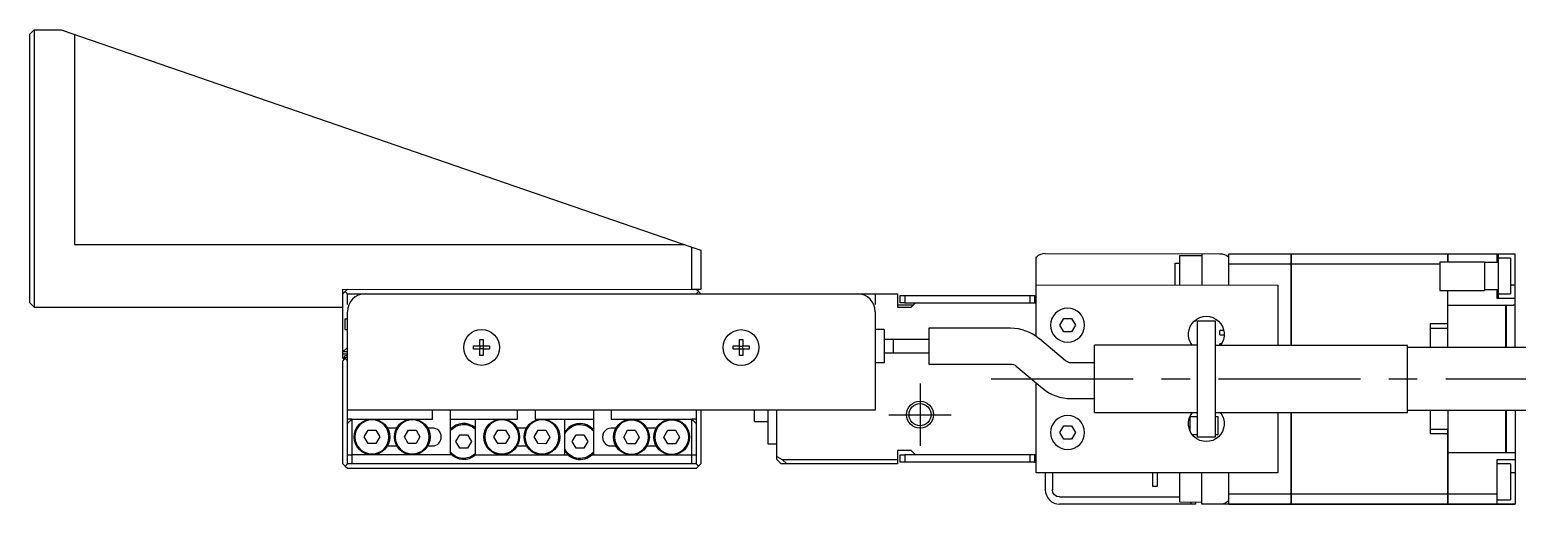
# Model space of a CAD drawing. Extents: x 0 to 698, y -8 to 617.
# Drawn here: x 0 to 166.2, y 281.9 to 334.9 of the extents above; entities that cross this region are included whole.
import ezdxf

# ---------------------------------------------------------------- set-up
doc = ezdxf.new("R2010")
doc.units = 0
doc.header["$LTSCALE"] = 0.5
doc.linetypes.add('CENTER', pattern=[50.8, 31.75, -6.35, 6.35, -6.35])
for name, color, linetype in [('MSM_CENTER', 1, 'CENTER'), ('MSM_CONTINUOUS', 7, 'CONTINUOUS'), ('MSM_NARROW', 5, 'CONTINUOUS')]:
    doc.layers.add(name, color=color, linetype=linetype)

msp = doc.modelspace()

# ---------------------------------------------------------------- linework, layer by layer
at = {"layer": 'MSM_CENTER'}
for p, q in [((99.5, 295.36), (99.5, 288.36)), ((107.45, 295.86), (248.55, 295.84)), ((96, 291.86), (103, 291.86))]:
    msp.add_line(p, q, dxfattribs=at)
at = {"layer": 'MSM_CONTINUOUS'}
for p, q in [((0, 334.37), (0.5, 334.87)), ((0, 304.37), (0, 334.37)), ((0.5, 334.87), (0.5, 303.87)), ((0.5, 334.87), (3.5, 334.87)), ((0.5, 334.87), (3.5, 334.87)), ((3.5, 334.87), (74, 310.59)), ((5, 334.36), (5, 310.87)), ((5, 310.87), (73.2, 310.86)), ((74, 305.86), (74, 310.59)), ((74, 310.59), (75, 310.24)), ((75, 310.24), (75, 305.86)), ((112.5, 300.6), (112.5, 309.48)), ((113.5, 309.86), (133, 309.85)), ((128.5, 309.61), (128.5, 306.36)), ((131, 309.6), (128.5, 309.61)), ((131, 309.85), (131, 306.35)), ((134, 306.35), (134, 309.85)), ((134, 309.85), (140.99, 309.85)), ((140.99, 299.6), (140.99, 309.85)), ((141, 309.84), (140.99, 309.84)), ((141, 309.85), (158.49, 309.85)), ((141, 309.85), (141, 299.6)), ((158.49, 308.95), (158.49, 309.85)), ((158.5, 309.84), (158.49, 309.84)), ((158.5, 309.85), (166, 309.85)), ((158.5, 309.85), (158.5, 308.95)), ((164, 308.85), (164, 309.85)), ((164.1, 309.85), (164.1, 304.85)), ((165.5, 309.35), (164.1, 309.35)), ((165.5, 309.35), (165.5, 305.35)), ((166, 299.35), (166, 309.85)), ((128, 306.36), (128, 308.8)), ((128, 308.8), (128.5, 308.8)), ((134, 308.7), (140.99, 308.7)), ((141, 308.69), (140.99, 308.69)), ((141, 308.7), (157.6, 308.7)), ((157.6, 308.95), (157.6, 305.75)), ((157.6, 308.95), (162.6, 308.95)), ((162.6, 308.95), (162.6, 305.75)), ((164.1, 308.85), (162.6, 308.85)), ((112.5, 306.36), (139.5, 306.35)), ((139.5, 306.35), (139.5, 299.6)), ((166, 306.35), (165.5, 306.35)), ((0, 304.37), (0.5, 303.87)), ((35, 305.87), (74.5, 305.86)), ((35, 298.17), (35, 305.87)), ((35.25, 305.62), (35, 305.37)), ((35.5, 305.87), (35.25, 305.62)), ((35.5, 305.37), (35.25, 305.62)), ((35.5, 304.17), (35.5, 305.37)), ((35.5, 305.37), (97, 305.36)), ((74.5, 305.86), (74, 305.86)), ((74.75, 305.61), (74.5, 305.86)), ((75, 305.86), (74.5, 305.86)), ((74.75, 305.61), (74.5, 305.36)), ((75, 305.36), (74.75, 305.61)), ((94.5, 305.36), (94.5, 304.16)), ((97, 305.36), (97, 303.86)), ((97.3, 304.36), (97.3, 305.16)), ((97.3, 305.16), (97.8, 305.16)), ((97.8, 304.36), (97.3, 304.36)), ((97.8, 305.16), (97.8, 304.36)), ((97.8, 305.16), (111.8, 305.16)), ((97.8, 304.36), (112.5, 304.36)), ((99, 304.36), (98.5, 303.86)), ((111.8, 305.16), (112.3, 305.16)), ((111.8, 304.36), (111.8, 305.16)), ((112.3, 305.16), (112.3, 304.36)), ((157.6, 305.75), (162.6, 305.75)), ((158.49, 301.5), (158.49, 305.75)), ((158.5, 299.35), (158.5, 305.75)), ((162.6, 305.85), (164.1, 305.85)), ((164, 304.85), (164, 305.85)), ((166, 304.85), (164, 304.85)), ((164.1, 305.35), (165.5, 305.35)), ((0.5, 303.87), (35, 303.87)), ((35.5, 286.37), (35.5, 303.37)), ((94.5, 303.36), (94.5, 292.36)), ((98.75, 304.11), (97, 304.11)), ((97, 303.86), (98.5, 303.86)), ((115.13, 301.86), (115.57, 302.61)), ((115.57, 302.61), (116.43, 302.61)), ((116.43, 302.61), (116.87, 301.86)), ((158.5, 304.1), (164.99, 304.1)), ((164.99, 299.35), (164.99, 304.1)), ((165, 304.09), (164.99, 304.09)), ((165, 304.1), (165.8, 304.1)), ((165, 304.1), (165, 299.35)), ((165.8, 304.08), (165.8, 304.1)), ((166, 304.08), (165.8, 304.08)), ((35.2, 302.57), (35.5, 302.57)), ((35.2, 302.57), (35.2, 301.37)), ((35.2, 301.37), (35.5, 301.37)), ((95.5, 301.36), (94.5, 301.36)), ((95.5, 301.36), (95.5, 297.66)), ((105.4, 301.51), (100.5, 301.51)), ((100.5, 301.51), (100.5, 297.51)), ((106.81, 301.51), (105.4, 301.51)), ((109.62, 301.51), (106.81, 301.51)), ((115.57, 301.11), (115.13, 301.86)), ((116.43, 301.11), (115.57, 301.11)), ((116.87, 301.86), (116.43, 301.11)), ((130.5, 302.36), (132.5, 302.35)), ((130.5, 289.36), (130.5, 302.36)), ((132.5, 302.35), (132.5, 289.35)), ((133, 300.78), (133, 301.28)), ((133.45, 301.28), (133, 301.28)), ((156.5, 302), (156.5, 299.35)), ((158.49, 302), (156.5, 302)), ((158.5, 301.5), (156.5, 301.5)), ((35, 298.87), (35.5, 299.37)), ((49.61, 299.19), (49.61, 299.55)), ((49.61, 299.55), (50.32, 299.55)), ((50.32, 300.25), (50.68, 300.25)), ((50.32, 299.55), (50.32, 300.25)), ((50.33, 299.54), (50.32, 299.55)), ((50.33, 299.2), (50.33, 299.54)), ((50.33, 299.54), (50.67, 299.54)), ((50.67, 299.54), (50.68, 299.55)), ((50.67, 299.54), (50.67, 299.2)), ((50.68, 300.25), (50.68, 299.55)), ((50.68, 299.55), (51.39, 299.55)), ((51.39, 299.55), (51.39, 299.19)), ((78.61, 299.18), (78.61, 299.54)), ((78.61, 299.54), (79.32, 299.54)), ((79.32, 300.25), (79.68, 300.25)), ((79.32, 299.54), (79.32, 300.25)), ((79.33, 299.53), (79.32, 299.54)), ((79.33, 299.53), (79.67, 299.53)), ((79.33, 299.19), (79.33, 299.53)), ((79.67, 299.53), (79.68, 299.54)), ((79.67, 299.53), (79.67, 299.19)), ((79.68, 300.25), (79.68, 299.54)), ((79.68, 299.54), (80.39, 299.54)), ((80.39, 299.54), (80.39, 299.18)), ((96.5, 300.26), (95.5, 300.26)), ((100.5, 300.26), (96.5, 300.26)), ((96.5, 300.26), (96.5, 298.76)), ((115.76, 297.88), (112.84, 300.34)), ((130.5, 299.61), (119, 299.61)), ((119, 292.11), (119, 299.61)), ((154, 299.6), (132.5, 299.6)), ((133, 300.78), (133.5, 300.78)), ((133, 299.6), (133, 299.78)), ((133.19, 299.78), (133, 299.78)), ((154, 292.1), (154, 299.6)), ((202, 299.35), (154, 299.35)), ((35.5, 298.87), (35, 298.87)), ((35, 298.67), (35.5, 298.67)), ((35.1, 298.07), (35, 298.17)), ((35.25, 298.12), (35, 297.87)), ((35, 286.37), (35, 297.87)), ((35.1, 297.97), (35.1, 298.17)), ((35.5, 298.37), (35.25, 298.12)), ((35.5, 297.87), (35.25, 298.12)), ((35.5, 298.47), (35.4, 298.47)), ((50.32, 299.19), (49.61, 299.19)), ((50.33, 299.2), (50.32, 299.19)), ((50.32, 298.48), (50.32, 299.19)), ((50.68, 298.48), (50.32, 298.48)), ((50.67, 299.2), (50.33, 299.2)), ((50.67, 299.2), (50.68, 299.19)), ((50.68, 299.19), (50.68, 298.48)), ((51.39, 299.19), (50.68, 299.19)), ((79.32, 299.18), (78.61, 299.18)), ((79.33, 299.19), (79.32, 299.18)), ((79.32, 298.48), (79.32, 299.18)), ((79.68, 298.48), (79.32, 298.48)), ((79.67, 299.19), (79.33, 299.19)), ((79.67, 299.19), (79.68, 299.18)), ((80.39, 299.18), (79.68, 299.18)), ((79.68, 299.18), (79.68, 298.48)), ((95.5, 297.66), (94.5, 297.66)), ((95.5, 298.76), (96.5, 298.76)), ((96.5, 298.76), (100.5, 298.76)), ((119, 297.65), (116.4, 297.65)), ((100.5, 297.51), (105.4, 297.51)), ((105.4, 297.51), (106.81, 297.51)), ((106.81, 297.51), (109.62, 297.51)), ((110.26, 297.27), (113.19, 294.82)), ((112.5, 285.36), (112.5, 295.4)), ((116.4, 293.65), (119, 293.65)), ((94.5, 292.36), (35.5, 292.37)), ((36, 291.37), (35.5, 291.37)), ((35.5, 290.87), (36, 291.37)), ((36, 291.37), (45, 291.37)), ((36, 291.37), (36, 286.37)), ((45, 291.37), (45, 292.37)), ((47, 292.37), (47, 287.37)), ((47, 291.37), (54.5, 291.37)), ((49.8, 291.37), (49.8, 287.37)), ((54.5, 291.37), (54.5, 292.37)), ((56.5, 292.37), (56.5, 291.37)), ((56.5, 291.37), (63, 291.36)), ((59.8, 287.36), (59.8, 291.36)), ((63, 292.36), (63, 287.36)), ((65, 292.36), (65, 291.36)), ((65, 291.36), (74, 291.36)), ((74.5, 291.36), (74, 291.36)), ((74, 291.36), (74.5, 290.86)), ((74, 286.36), (74, 291.36)), ((74.5, 292.36), (74.5, 286.36)), ((75, 292.36), (75, 286.36)), ((81, 291.11), (81, 292.36)), ((81, 291.11), (82.5, 291.11)), ((82.5, 292.36), (82.5, 288.61)), ((83.5, 286.86), (83.5, 292.36)), ((119, 292.11), (130.5, 292.11)), ((130.5, 291.63), (129.67, 291.63)), ((129.67, 291.63), (129.67, 290.05)), ((132.5, 292.1), (154, 292.1)), ((132.82, 291.63), (132.5, 291.63)), ((132.82, 289.63), (132.82, 291.63)), ((139.5, 292.1), (139.5, 285.35)), ((140.99, 281.85), (140.99, 292.1)), ((141, 292.1), (141, 281.85)), ((154, 292.35), (202, 292.35)), ((156.5, 292.35), (156.5, 289.7)), ((158.5, 292.35), (158.5, 281.85)), ((164.99, 287.6), (164.99, 292.35)), ((165, 292.35), (165, 287.6)), ((166, 292.35), (166, 281.85)), ((37.38, 289.37), (37.82, 290.12)), ((37.81, 288.62), (37.38, 289.37)), ((37.82, 290.12), (38.68, 290.12)), ((38.68, 290.12), (39.11, 289.37)), ((39.11, 289.37), (38.68, 288.62)), ((41.02, 290.37), (39.98, 290.37)), ((41.88, 289.37), (42.32, 290.12)), ((42.31, 288.62), (41.88, 289.37)), ((42.32, 290.12), (43.18, 290.12)), ((43.18, 290.12), (43.61, 289.37)), ((43.61, 289.37), (43.18, 288.62)), ((45, 290.37), (44.48, 290.37)), ((47.63, 288.87), (48.06, 289.62)), ((48.06, 289.62), (48.93, 289.62)), ((48.93, 289.62), (49.36, 288.87)), ((51.88, 289.37), (52.32, 290.12)), ((52.31, 288.62), (51.88, 289.37)), ((52.32, 290.12), (53.18, 290.12)), ((53.18, 290.12), (53.61, 289.37)), ((53.61, 289.37), (53.18, 288.62)), ((55.52, 290.37), (54.48, 290.37)), ((56.38, 289.37), (56.82, 290.12)), ((56.81, 288.62), (56.38, 289.37)), ((56.82, 290.12), (57.68, 290.11)), ((57.68, 290.11), (58.11, 289.36)), ((58.11, 289.36), (57.68, 288.61)), ((60.63, 288.86), (61.06, 289.61)), ((61.06, 289.61), (61.93, 289.61)), ((61.93, 289.61), (62.36, 288.86)), ((65.52, 290.36), (65, 290.36)), ((66.38, 289.36), (66.82, 290.11)), ((66.81, 288.61), (66.38, 289.36)), ((66.82, 290.11), (67.68, 290.11)), ((67.68, 290.11), (68.11, 289.36)), ((68.11, 289.36), (67.68, 288.61)), ((70.02, 290.36), (68.98, 290.36)), ((70.88, 289.36), (71.32, 290.11)), ((71.31, 288.61), (70.88, 289.36)), ((71.32, 290.11), (72.18, 290.11)), ((72.18, 290.11), (72.61, 289.36)), ((72.61, 289.36), (72.18, 288.61)), ((115.13, 289.86), (115.57, 290.61)), ((115.56, 289.11), (115.13, 289.86)), ((115.57, 290.61), (116.43, 290.61)), ((116.43, 290.61), (116.86, 289.86)), ((116.86, 289.86), (116.43, 289.11)), ((129.92, 289.63), (130.5, 289.63)), ((132.5, 289.35), (130.5, 289.36)), ((132.5, 289.63), (132.82, 289.63)), ((158.5, 290.2), (156.5, 290.2)), ((158.49, 289.7), (156.5, 289.7)), ((158.49, 281.85), (158.49, 290.2)), ((38.68, 288.62), (37.81, 288.62)), ((39.98, 288.37), (41.02, 288.37)), ((43.18, 288.62), (42.31, 288.62)), ((44.48, 288.37), (45, 288.37)), ((48.06, 288.12), (47.63, 288.87)), ((48.93, 288.12), (48.06, 288.12)), ((49.36, 288.87), (48.93, 288.12)), ((53.18, 288.62), (52.31, 288.62)), ((54.48, 288.37), (55.52, 288.37)), ((57.68, 288.61), (56.81, 288.62)), ((61.06, 288.11), (60.63, 288.86)), ((61.93, 288.11), (61.06, 288.11)), ((62.36, 288.86), (61.93, 288.11)), ((65, 288.36), (65.52, 288.36)), ((67.68, 288.61), (66.81, 288.61)), ((68.98, 288.36), (70.02, 288.36)), ((72.18, 288.61), (71.31, 288.61)), ((82.5, 288.61), (83.5, 288.61)), ((98.5, 287.86), (97, 287.86)), ((97, 287.86), (97, 286.36)), ((98.5, 287.86), (99, 287.36)), ((116.43, 289.11), (115.56, 289.11)), ((165.8, 287.6), (165.8, 287.62)), ((165.8, 287.62), (166, 287.62)), ((35, 286.37), (35.25, 286.12)), ((35.25, 286.12), (35.5, 286.37)), ((35.25, 286.12), (35.5, 285.87)), ((35.5, 287.37), (36, 287.37)), ((36, 286.37), (35.5, 286.37)), ((47.17, 287.37), (36, 287.37)), ((74, 286.36), (36, 286.37)), ((49.8, 287.37), (60.17, 287.36)), ((62.82, 287.36), (74, 287.36)), ((74, 287.36), (74.5, 287.36)), ((74.5, 286.36), (74, 286.36)), ((74.5, 286.36), (74.75, 286.11)), ((74.5, 285.86), (74.75, 286.11)), ((74.75, 286.11), (75, 286.36)), ((83.5, 287.17), (84.11, 286.86)), ((84, 286.36), (83.5, 286.86)), ((84.61, 286.36), (84, 286.36)), ((84.11, 286.86), (84.61, 286.36)), ((84.11, 286.86), (97, 286.86)), ((97, 286.36), (84.61, 286.36)), ((97.3, 286.56), (97.3, 287.36)), ((97.3, 287.36), (97.8, 287.36)), ((97.8, 286.56), (97.3, 286.56)), ((97.8, 287.36), (97.8, 286.56)), ((112.5, 287.36), (97.8, 287.36)), ((111.8, 286.56), (97.8, 286.56)), ((111.8, 286.56), (111.8, 287.36)), ((112.3, 286.56), (111.8, 286.56)), ((112.3, 287.36), (112.3, 286.56)), ((112.3, 286.56), (112.5, 286.56)), ((164.99, 287.6), (158.5, 287.6)), ((164, 286.85), (166, 286.85)), ((164, 281.85), (164, 286.85)), ((165.5, 286.35), (164, 286.35)), ((165, 287.61), (164.99, 287.61)), ((165.8, 287.6), (165, 287.6)), ((165.5, 286.35), (165.5, 282.35)), ((35.49, 285.87), (74.5, 285.87)), ((74.5, 285.86), (35.5, 285.87)), ((139.5, 285.35), (112.5, 285.36)), ((113.5, 285.36), (113.5, 283.46)), ((114.3, 285.36), (114.3, 283.46)), ((125.5, 285.36), (125.5, 283.86)), ((126, 285.36), (126, 283.86)), ((128.5, 285.36), (128.5, 282.11)), ((131, 281.85), (131, 285.35)), ((134, 281.85), (134, 285.35)), ((166, 285.35), (165.5, 285.35)), ((115.1, 282.66), (128.5, 282.66)), ((125.5, 283.86), (126, 283.86)), ((134, 283.01), (140.99, 283.01)), ((141, 283.01), (140.99, 283.01)), ((141, 283.01), (158.49, 283.01)), ((158.5, 283.01), (158.49, 283.01)), ((158.5, 283.01), (164, 283.01)), ((129.8, 281.85), (115.1, 281.86)), ((128.5, 282.11), (131, 282.1)), ((129.8, 281.85), (129.8, 282.1)), ((130.3, 281.85), (129.8, 281.85)), ((130.3, 282.1), (130.3, 281.85)), ((166, 281.87), (131, 281.87)), ((133, 281.85), (131, 281.85)), ((134, 282.24), (134, 282.26)), ((134, 281.85), (140.99, 281.85)), ((141, 281.86), (140.99, 281.86)), ((141, 281.85), (158.49, 281.85)), ((158.5, 281.86), (158.49, 281.86)), ((158.5, 281.85), (166, 281.85)), ((164, 282.35), (165.5, 282.35))]:
    msp.add_line(p, q, dxfattribs=at)
at = {"layer": 'MSM_CONTINUOUS', "extrusion": (0, 0, -1)}
for centre in [(-116, 301.86), (-38.25, 289.37), (-42.75, 289.37), (-52.75, 289.37), (-57.25, 289.37), (-67.25, 289.36), (-71.75, 289.36), (-116, 289.86)]:
    msp.add_circle(centre, 1.9, dxfattribs=at)
at = {"layer": 'MSM_CONTINUOUS'}
for centre, radius in [((50.5, 299.37), 2), ((79.5, 299.36), 2), ((99.5, 291.86), 1.23), ((38.25, 289.37), 2), ((42.75, 289.37), 2), ((52.75, 289.37), 2), ((57.25, 289.37), 2), ((67.25, 289.36), 2), ((71.75, 289.36), 2)]:
    msp.add_circle(centre, radius, dxfattribs=at)
for centre, radius, start, end in [((113.5, 308.36), 1.5, 89.9922, 131.8025), ((37.5, 303.37), 2, 89.9922, 179.9922), ((92.5, 303.36), 2, 359.9922, 89.9922), ((109.62, 296.51), 5, 49.9922, 89.9922), ((35.4, 298.17), 0.3, 89.9922, 179.9922), ((116.4, 298.65), 5, 229.9922, 269.9922), ((45, 289.37), 1, 269.9922, 89.9922), ((48.5, 288.87), 2, 49.4506, 138.5825), ((61.5, 288.86), 2, 41.4018, 148.2038), ((65, 289.36), 1, 89.9922, 269.9922), ((61.5, 288.86), 2, 211.7805, 318.5825), ((48.5, 288.87), 2, 221.4018, 311.4018), ((115.1, 283.46), 1.6, 179.9922, 269.9922)]:
    msp.add_arc(centre, radius, start, end, dxfattribs=at)
at = {"layer": 'MSM_CONTINUOUS', "extrusion": (0, 0, -1)}
for centre, radius, start, end in [((-133, 308.35), 1.5, 90.0078, 131.8182), ((-131.5, 300.85), 2, 321.3257, 218.69), ((-130.2, 302.52), 0.2, 179.2016, 284.9335), ((-116.4, 298.65), 1, 270.0078, 310.0078), ((-109.62, 296.51), 1, 90.0078, 130.0078), ((-131.5, 290.85), 2, 141.3256, 38.69), ((-48.5, 288.87), 1.9, 37.8715, 133.1814), ((-61.5, 288.86), 1.9, 26.5332, 142.1442), ((-48.5, 288.87), 1.9, 226.8343, 322.1442), ((-61.5, 288.86), 1.9, 217.8715, 333.4825), ((-115.1, 283.46), 0.8, 270.0078, 0.0078), ((-133, 283.35), 1.5, 228.1975, 270.0078)]:
    msp.add_arc(centre, radius, start, end, dxfattribs=at)
at = {"layer": 'MSM_NARROW'}
msp.add_circle((99.5, 291.86), 1.5, dxfattribs=at)

doc.saveas('drawing.dxf')
